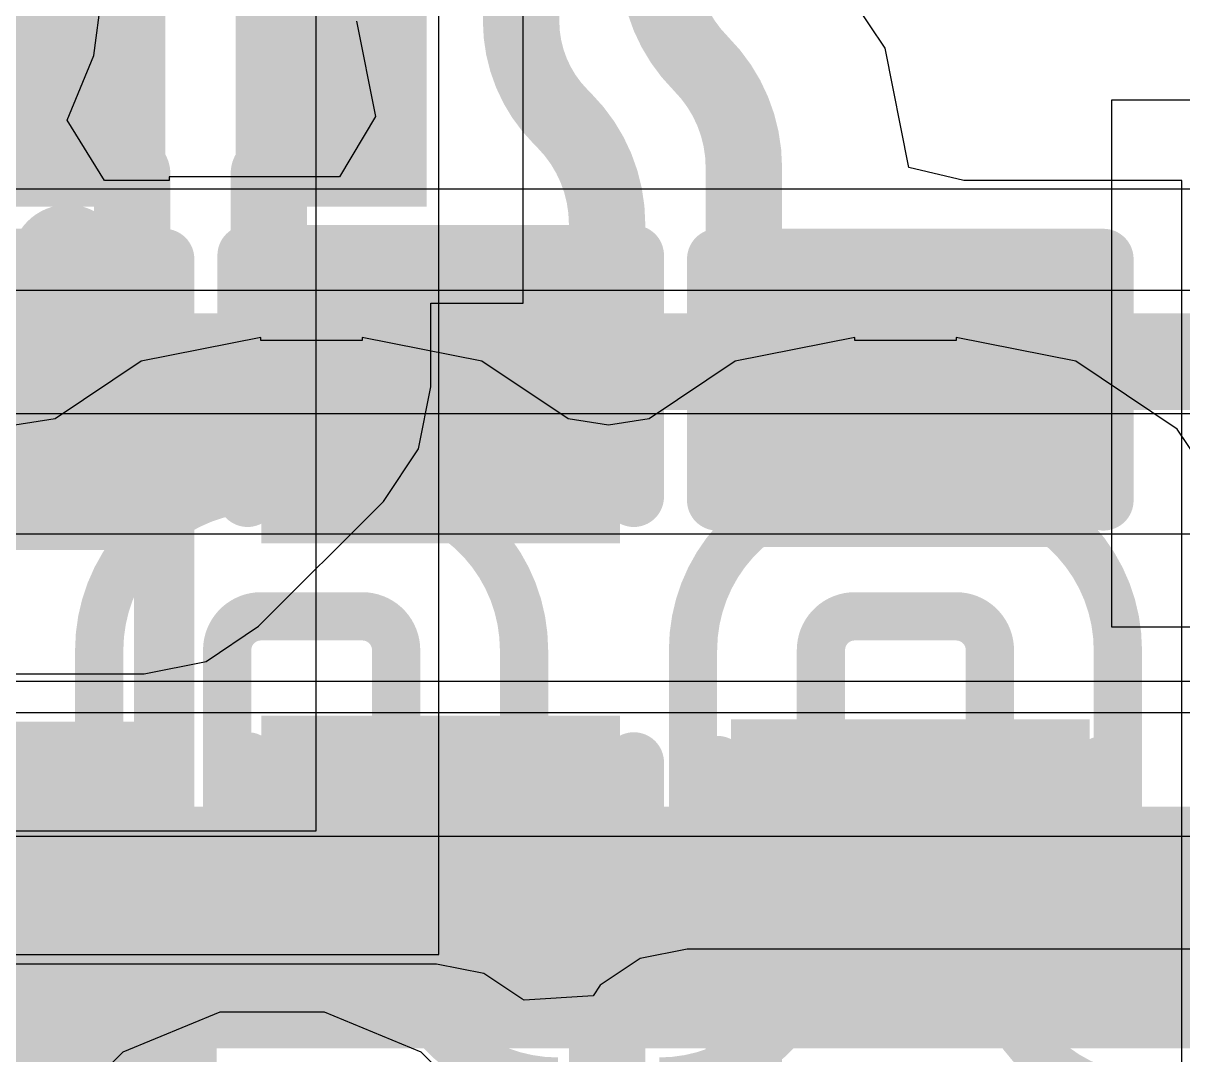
# Model space of a CAD drawing. Header units: inches. Extents: x 0 to 5271, y 0 to 5417.
# Drawn here: x 75.501 to 77.941, y 87.952 to 90.122 of the extents above; entities that cross this region are included whole.
import ezdxf

# ---------------------------------------------------------------- set-up
doc = ezdxf.new("R2010")
doc.units = ezdxf.units.IN
for name, color, linetype in [('Bottom Layer', 5, 'Continuous'), ('Bottom Overlay', 54, 'Continuous'), ('Bottom Paste', 16, 'Continuous'), ('Bottom Solder', 6, 'Continuous'), ('L2_GND1', 16, 'Continuous'), ('L3_SIG1', 76, 'Continuous'), ('L4_PWR', 90, 'Continuous'), ('L5_GND2', 156, 'Continuous'), ('L6_SIG2', 130, 'Continuous'), ('L7_GND3', 216, 'Continuous'), ('Top Layer', 1, 'Continuous'), ('Top Overlay', 2, 'Continuous'), ('Top Paste', 8, 'Continuous'), ('Top Solder', 216, 'Continuous')]:
    doc.layers.add(name, color=color, linetype=linetype)

# ---------------------------------------------------------------- blocks, each defined once
blk = doc.blocks.new('C___0603_331')
at = {"layer": 'Top Overlay'}
for points in [[(1.2446, 0.5334, 0.127, 0.127, 0), (1.2446, -0.5334, 0.127, 0.127, 0)], [(0.4572, -0.5334, 0.127, 0.127, 0), (1.2446, -0.5334, 0.127, 0.127, 0)]]:
    blk.add_lwpolyline(points, format="xyseb", dxfattribs=at)
blk.add_lwpolyline([(1.2129, -0.5334, 0.0635, 0.0635, 1), (1.2764, -0.5334, 0.0635, 0.0635, 1)], format="xyseb", close=True, dxfattribs=at)
blk.add_lwpolyline([(1.2129, -0.5334, 0.0635, 0.0635, 1), (1.2764, -0.5334, 0.0635, 0.0635, 1)], format="xyseb", close=True, dxfattribs=at)
blk = doc.blocks.new('MCZ1210CH900L2_410')
at = {"layer": 'Top Layer'}
for points in [[(-0.875, 0.425), (-0.375, 0.425), (-0.375, 0.125), (-0.875, 0.125)], [(0.375, 0.425), (0.875, 0.425), (0.875, 0.125), (0.375, 0.125)], [(-0.875, -0.125), (-0.375, -0.125), (-0.375, -0.425), (-0.875, -0.425)], [(0.375, -0.125), (0.875, -0.125), (0.875, -0.425), (0.375, -0.425)]]:
    blk.add_hatch(color=1, dxfattribs=at).paths.add_polyline_path(points)
at = {"layer": 'Top Paste'}
for points in [[(-0.875, 0.425), (-0.375, 0.425), (-0.375, 0.125), (-0.875, 0.125)], [(0.375, 0.425), (0.875, 0.425), (0.875, 0.125), (0.375, 0.125)], [(-0.875, -0.125), (-0.375, -0.125), (-0.375, -0.425), (-0.875, -0.425)], [(0.375, -0.125), (0.875, -0.125), (0.875, -0.425), (0.375, -0.425)]]:
    blk.add_hatch(color=8, dxfattribs=at).paths.add_polyline_path(points)
at = {"layer": 'Top Solder'}
for points in [[(-0.9258, 0.4758), (-0.3242, 0.4758), (-0.3242, 0.0742), (-0.9258, 0.0742)], [(0.3242, 0.4758), (0.9258, 0.4758), (0.9258, 0.0742), (0.3242, 0.0742)], [(-0.9258, -0.0742), (-0.3242, -0.0742), (-0.3242, -0.4758), (-0.9258, -0.4758)], [(0.3242, -0.0742), (0.9258, -0.0742), (0.9258, -0.4758), (0.3242, -0.4758)]]:
    blk.add_hatch(color=216, dxfattribs=at).paths.add_polyline_path(points)
at = {"layer": 'Top Overlay'}
for points in [[(-0.3302, 0.5588, 0.127, 0.127, 0), (0.3048, 0.5588, 0.127, 0.127, 0)], [(-0.3302, -0.5588, 0.127, 0.127, 0), (0.3048, -0.5588, 0.127, 0.127, 0)]]:
    blk.add_lwpolyline(points, format="xyseb", dxfattribs=at)
for points in [[(-0.362, 0.5588, 0.0635, 0.0635, 1), (-0.2985, 0.5588, 0.0635, 0.0635, 1)], [(0.273, 0.5588, 0.0635, 0.0635, 1), (0.3365, 0.5588, 0.0635, 0.0635, 1)], [(-1.0019, 0.2794, 0.16, 0.16, 1), (-1.0809, 0.2794, 0.16, 0.16, 1)], [(-1.1209, 0.2794, 0.08, 0.08, 1), (-1.0409, 0.2794, 0.08, 0.08, 1)], [(-1.0419, 0.2794, 0.08, 0.08, 1), (-0.9619, 0.2794, 0.08, 0.08, 1)], [(-0.362, -0.5588, 0.0635, 0.0635, 1), (-0.2985, -0.5588, 0.0635, 0.0635, 1)], [(0.273, -0.5588, 0.0635, 0.0635, 1), (0.3365, -0.5588, 0.0635, 0.0635, 1)]]:
    blk.add_lwpolyline(points, format="xyseb", close=True, dxfattribs=at)
blk = doc.blocks.new('RES_0402_B_489')
at = {"layer": 'Bottom Layer'}
for points in [[(-0.2413, 0.3175), (-0.2413, -0.3175), (-0.6985, -0.3175), (-0.6985, 0.3175)], [(0.6985, 0.3175), (0.6985, -0.3175), (0.2413, -0.3175), (0.2413, 0.3175)]]:
    blk.add_hatch(color=5, dxfattribs=at).paths.add_polyline_path(points)
at = {"layer": 'Bottom Paste'}
for points in [[(-0.2413, 0.3175), (-0.2413, -0.3175), (-0.6985, -0.3175), (-0.6985, 0.3175)], [(0.6985, 0.3175), (0.6985, -0.3175), (0.2413, -0.3175), (0.2413, 0.3175)]]:
    blk.add_hatch(color=16, dxfattribs=at).paths.add_polyline_path(points)
at = {"layer": 'Bottom Solder'}
for points in [[(-0.1863, 0.3725), (-0.1863, -0.3725), (-0.7535, -0.3725), (-0.7535, 0.3725)], [(0.7535, 0.3725), (0.7535, -0.3725), (0.1863, -0.3725), (0.1863, 0.3725)]]:
    blk.add_hatch(color=6, dxfattribs=at).paths.add_polyline_path(points)
at = {"layer": 'Bottom Overlay'}
for points in [[(-0.7874, 0.4064, 0.127, 0.127, 0), (-0.7874, -0.4064, 0.127, 0.127, 0)], [(-0.7874, 0.4064, 0.127, 0.127, 0), (0.7874, 0.4064, 0.127, 0.127, 0)], [(0.7874, 0.4064, 0.127, 0.127, 0), (0.7874, -0.4064, 0.127, 0.127, 0)], [(-0.8128, 0.4318, 0.00323, 0.00323, 0), (0.8128, 0.4318, 0.00323, 0.00323, 0)], [(-0.7874, -0.4064, 0.127, 0.127, 0), (0.7874, -0.4064, 0.127, 0.127, 0)]]:
    blk.add_lwpolyline(points, format="xyseb", dxfattribs=at)
for points in [[(-0.8192, 0.4064, 0.0635, 0.0635, 1), (-0.7557, 0.4064, 0.0635, 0.0635, 1)], [(-0.8192, 0.4064, 0.0635, 0.0635, 1), (-0.7557, 0.4064, 0.0635, 0.0635, 1)], [(0.7556, 0.4064, 0.0635, 0.0635, 1), (0.8191, 0.4064, 0.0635, 0.0635, 1)], [(0.7556, 0.4064, 0.0635, 0.0635, 1), (0.8191, 0.4064, 0.0635, 0.0635, 1)], [(-0.8136, 0.4318, 0.00161, 0.00161, 1), (-0.812, 0.4318, 0.00161, 0.00161, 1)], [(0.812, 0.4318, 0.00161, 0.00161, 1), (0.8136, 0.4318, 0.00161, 0.00161, 1)], [(-0.8192, -0.4064, 0.0635, 0.0635, 1), (-0.7557, -0.4064, 0.0635, 0.0635, 1)], [(-0.8192, -0.4064, 0.0635, 0.0635, 1), (-0.7557, -0.4064, 0.0635, 0.0635, 1)], [(0.7556, -0.4064, 0.0635, 0.0635, 1), (0.8191, -0.4064, 0.0635, 0.0635, 1)], [(0.7556, -0.4064, 0.0635, 0.0635, 1), (0.8191, -0.4064, 0.0635, 0.0635, 1)]]:
    blk.add_lwpolyline(points, format="xyseb", close=True, dxfattribs=at)
blk = doc.blocks.new('CAP_0402_B_635')
at = {"layer": 'Bottom Layer'}
for points in [[(-0.2413, 0.3175), (-0.2413, -0.3175), (-0.6985, -0.3175), (-0.6985, 0.3175)], [(0.6985, 0.3175), (0.6985, -0.3175), (0.2413, -0.3175), (0.2413, 0.3175)]]:
    blk.add_hatch(color=5, dxfattribs=at).paths.add_polyline_path(points)
at = {"layer": 'Bottom Paste'}
for points in [[(-0.2413, 0.3175), (-0.2413, -0.3175), (-0.6985, -0.3175), (-0.6985, 0.3175)], [(0.6985, 0.3175), (0.6985, -0.3175), (0.2413, -0.3175), (0.2413, 0.3175)]]:
    blk.add_hatch(color=16, dxfattribs=at).paths.add_polyline_path(points)
at = {"layer": 'Bottom Solder'}
for points in [[(-0.1813, 0.3775), (-0.1813, -0.3775), (-0.7585, -0.3775), (-0.7585, 0.3775)], [(0.7585, 0.3775), (0.7585, -0.3775), (0.1813, -0.3775), (0.1813, 0.3775)]]:
    blk.add_hatch(color=6, dxfattribs=at).paths.add_polyline_path(points)
at = {"layer": 'Bottom Overlay'}
for points in [[(-0.7874, -0.4064, 0.127, 0.127, 0), (-0.7874, 0.4064, 0.127, 0.127, 0)], [(-0.2794, 0.4064, 0.127, 0.127, 0), (-0.7874, 0.4064, 0.127, 0.127, 0)], [(0.7874, 0.4064, 0.127, 0.127, 0), (0.2794, 0.4064, 0.127, 0.127, 0)], [(0.7874, -0.4064, 0.127, 0.127, 0), (0.7874, 0.4064, 0.127, 0.127, 0)], [(-0.2794, -0.4064, 0.127, 0.127, 0), (-0.7874, -0.4064, 0.127, 0.127, 0)], [(0.7874, -0.4064, 0.127, 0.127, 0), (0.2794, -0.4064, 0.127, 0.127, 0)]]:
    blk.add_lwpolyline(points, format="xyseb", dxfattribs=at)
for points in [[(-0.8191, 0.4064, 0.0635, 0.0635, 1), (-0.7556, 0.4064, 0.0635, 0.0635, 1)], [(-0.8191, 0.4064, 0.0635, 0.0635, 1), (-0.7556, 0.4064, 0.0635, 0.0635, 1)], [(-0.3111, 0.4064, 0.0635, 0.0635, 1), (-0.2476, 0.4064, 0.0635, 0.0635, 1)], [(0.2477, 0.4064, 0.0635, 0.0635, 1), (0.3112, 0.4064, 0.0635, 0.0635, 1)], [(0.7557, 0.4064, 0.0635, 0.0635, 1), (0.8192, 0.4064, 0.0635, 0.0635, 1)], [(0.7557, 0.4064, 0.0635, 0.0635, 1), (0.8192, 0.4064, 0.0635, 0.0635, 1)], [(-0.8191, -0.4064, 0.0635, 0.0635, 1), (-0.7556, -0.4064, 0.0635, 0.0635, 1)], [(-0.8191, -0.4064, 0.0635, 0.0635, 1), (-0.7556, -0.4064, 0.0635, 0.0635, 1)], [(-0.3111, -0.4064, 0.0635, 0.0635, 1), (-0.2476, -0.4064, 0.0635, 0.0635, 1)], [(0.2477, -0.4064, 0.0635, 0.0635, 1), (0.3112, -0.4064, 0.0635, 0.0635, 1)], [(0.7557, -0.4064, 0.0635, 0.0635, 1), (0.8192, -0.4064, 0.0635, 0.0635, 1)], [(0.7557, -0.4064, 0.0635, 0.0635, 1), (0.8192, -0.4064, 0.0635, 0.0635, 1)]]:
    blk.add_lwpolyline(points, format="xyseb", close=True, dxfattribs=at)
blk = doc.blocks.new('CAP_0402_B_636')
at = {"layer": 'Bottom Layer'}
for points in [[(-0.2414, 0.3175), (-0.2414, -0.3175), (-0.6986, -0.3175), (-0.6986, 0.3175)], [(0.6984, 0.3175), (0.6984, -0.3175), (0.2412, -0.3175), (0.2412, 0.3175)]]:
    blk.add_hatch(color=5, dxfattribs=at).paths.add_polyline_path(points)
at = {"layer": 'Bottom Paste'}
for points in [[(-0.2414, 0.3175), (-0.2414, -0.3175), (-0.6986, -0.3175), (-0.6986, 0.3175)], [(0.6984, 0.3175), (0.6984, -0.3175), (0.2412, -0.3175), (0.2412, 0.3175)]]:
    blk.add_hatch(color=16, dxfattribs=at).paths.add_polyline_path(points)
at = {"layer": 'Bottom Solder'}
for points in [[(-0.1814, 0.3775), (-0.1814, -0.3775), (-0.7586, -0.3775), (-0.7586, 0.3775)], [(0.7584, 0.3775), (0.7584, -0.3775), (0.1812, -0.3775), (0.1812, 0.3775)]]:
    blk.add_hatch(color=6, dxfattribs=at).paths.add_polyline_path(points)
at = {"layer": 'Bottom Overlay'}
for points in [[(-0.7875, -0.4064, 0.127, 0.127, 0), (-0.7875, 0.4064, 0.127, 0.127, 0)], [(-0.2795, 0.4064, 0.127, 0.127, 0), (-0.7875, 0.4064, 0.127, 0.127, 0)], [(0.7873, 0.4064, 0.127, 0.127, 0), (0.2793, 0.4064, 0.127, 0.127, 0)], [(0.7873, -0.4064, 0.127, 0.127, 0), (0.7873, 0.4064, 0.127, 0.127, 0)], [(-0.2795, -0.4064, 0.127, 0.127, 0), (-0.7875, -0.4064, 0.127, 0.127, 0)], [(0.7873, -0.4064, 0.127, 0.127, 0), (0.2793, -0.4064, 0.127, 0.127, 0)]]:
    blk.add_lwpolyline(points, format="xyseb", dxfattribs=at)
for points in [[(-0.8192, 0.4064, 0.0635, 0.0635, 1), (-0.7557, 0.4064, 0.0635, 0.0635, 1)], [(-0.8192, 0.4064, 0.0635, 0.0635, 1), (-0.7557, 0.4064, 0.0635, 0.0635, 1)], [(-0.3112, 0.4064, 0.0635, 0.0635, 1), (-0.2477, 0.4064, 0.0635, 0.0635, 1)], [(0.2476, 0.4064, 0.0635, 0.0635, 1), (0.3111, 0.4064, 0.0635, 0.0635, 1)], [(0.7556, 0.4064, 0.0635, 0.0635, 1), (0.8191, 0.4064, 0.0635, 0.0635, 1)], [(0.7556, 0.4064, 0.0635, 0.0635, 1), (0.8191, 0.4064, 0.0635, 0.0635, 1)], [(-0.8192, -0.4064, 0.0635, 0.0635, 1), (-0.7557, -0.4064, 0.0635, 0.0635, 1)], [(-0.8192, -0.4064, 0.0635, 0.0635, 1), (-0.7557, -0.4064, 0.0635, 0.0635, 1)], [(-0.3112, -0.4064, 0.0635, 0.0635, 1), (-0.2477, -0.4064, 0.0635, 0.0635, 1)], [(0.2476, -0.4064, 0.0635, 0.0635, 1), (0.3111, -0.4064, 0.0635, 0.0635, 1)], [(0.7556, -0.4064, 0.0635, 0.0635, 1), (0.8191, -0.4064, 0.0635, 0.0635, 1)], [(0.7556, -0.4064, 0.0635, 0.0635, 1), (0.8191, -0.4064, 0.0635, 0.0635, 1)]]:
    blk.add_lwpolyline(points, format="xyseb", close=True, dxfattribs=at)

msp = doc.modelspace()

# ---------------------------------------------------------------- linework, layer by layer
at = {"layer": 'Bottom Layer'}
for p, q in [((75.6495, 90.0542), (75.6762, 90.2574)), ((77.3148, 90.0699), (77.2491, 90.1682)), ((76.2024, 90.1269), (76.2423, 89.9261)), ((75.5933, 89.9186), (75.6495, 90.0542)), ((77.3647, 89.8189), (77.3148, 90.0699)), ((75.6724, 89.7916), (75.5933, 89.9186)), ((76.2423, 89.9261), (76.1668, 89.7991)), ((77.4804, 89.7916), (77.3647, 89.8189)), ((75.8082, 89.7916), (75.6724, 89.7916)), ((76.1668, 89.7991), (75.8082, 89.7991)), ((75.8082, 89.7991), (75.8082, 89.7916)), ((77.9395, 89.7916), (77.4804, 89.7916)), ((77.9395, 88.8264), (77.9395, 89.7916)), ((77.9395, 87.8866), (77.9395, 88.8264))]:
    msp.add_line(p, q, dxfattribs=at)
for points in [[(76.5489, 90.1269, 0.1608, 0.1608, 0), (76.5489, 90.4303, 0.1608, 0.1608, 0)], [(76.9272, 90.0374, 0.1608, 0.1608, -0.198912), (76.8367, 90.2559, 0.1608, 0.1608, 0)], [(76.6325, 89.9251, 0.1608, 0.1608, -0.198912), (76.5489, 90.1269, 0.1608, 0.1608, 0)], [(76.9272, 90.0374, 0.1608, 0.1608, -0.198912), (77.0177, 89.8189, 0.1608, 0.1608, 0)], [(76.6325, 89.9251, 0.1608, 0.1608, 0), (76.6394, 89.9182, 0.1608, 0.1608, 0)], [(76.6394, 89.9182, 0.1608, 0.1608, -0.198893), (76.7299, 89.6997, 0.1608, 0.1608, 0)], [(77.0177, 89.6307, 0.1608, 0.1608, 0), (77.0177, 89.8189, 0.1608, 0.1608, 0)], [(76.7299, 89.6381, 0.1608, 0.1608, 0), (76.7299, 89.6997, 0.1608, 0.1608, 0)], [(76.7299, 89.6381, 0.1608, 0.1608, -0.198898), (76.6739, 89.5028, 0.1608, 0.1608, 0)], [(77.0738, 89.4953, 0.1608, 0.1608, -0.198912), (77.0177, 89.6306, 0.1608, 0.1608, 0)], [(76.6739, 89.5028, 0.1608, 0.1608, -0.198912), (76.5818, 89.4647, 0.1608, 0.1608, 0)], [(77.1659, 89.4572, 0.1608, 0.1608, -0.198912), (77.0738, 89.4953, 0.1608, 0.1608, 0)], [(76.4897, 89.4266, 0.1608, 0.1608, -0.198912), (76.5818, 89.4647, 0.1608, 0.1608, 0)], [(77.1659, 89.4572, 0.1608, 0.1608, -0.198898), (77.2579, 89.4191, 0.1608, 0.1608, 0)], [(76.3797, 89.3165, 0.1608, 0.1608, 0), (76.4897, 89.4265, 0.1608, 0.1608, 0)], [(77.258, 89.4191, 0.1608, 0.1608, 0), (77.368, 89.309, 0.1608, 0.1608, 0)], [(76.3797, 88.3767, 0.1608, 0.1608, 0), (76.5279, 88.2285, 0.1608, 0.1608, 0)], [(77.2198, 88.221, 0.1608, 0.1608, 0), (77.368, 88.3692, 0.1608, 0.1608, 0)], [(76.5279, 88.2285, 0.1608, 0.1608, 0), (76.6358, 88.2285, 0.1608, 0.1608, 0)], [(76.6358, 88.2285, 0.1608, 0.1608, 0), (76.7299, 88.1343, 0.1608, 0.1608, 0)], [(77.0177, 88.1268, 0.1608, 0.1608, 0), (77.1119, 88.221, 0.1608, 0.1608, 0)], [(77.1119, 88.221, 0.1608, 0.1608, 0), (77.2198, 88.221, 0.1608, 0.1608, 0)], [(76.7299, 80.1595, 0.1608, 0.1608, 0), (76.7299, 88.1343, 0.1608, 0.1608, 0)], [(77.0177, 80.0403, 0.1608, 0.1608, 0), (77.0177, 88.1268, 0.1608, 0.1608, 0)]]:
    msp.add_lwpolyline(points, format="xyseb", dxfattribs=at)
for points in [[(76.5087, 90.1269, 0.0804, 0.0804, 1), (76.5891, 90.1269, 0.0804, 0.0804, 1)], [(76.5087, 90.1269, 0.0804, 0.0804, 1), (76.5891, 90.1269, 0.0804, 0.0804, 1)], [(76.887, 90.0374, 0.0804, 0.0804, 1), (76.9674, 90.0374, 0.0804, 0.0804, 1)], [(76.887, 90.0374, 0.0804, 0.0804, 1), (76.9674, 90.0374, 0.0804, 0.0804, 1)], [(76.5923, 89.9251, 0.0804, 0.0804, 1), (76.6727, 89.9251, 0.0804, 0.0804, 1)], [(76.5923, 89.9251, 0.0804, 0.0804, 1), (76.6727, 89.9251, 0.0804, 0.0804, 1)], [(76.5992, 89.9182, 0.0804, 0.0804, 1), (76.6796, 89.9182, 0.0804, 0.0804, 1)], [(76.5992, 89.9182, 0.0804, 0.0804, 1), (76.6796, 89.9182, 0.0804, 0.0804, 1)], [(76.9775, 89.8189, 0.0804, 0.0804, 1), (77.0579, 89.8189, 0.0804, 0.0804, 1)], [(76.9775, 89.8189, 0.0804, 0.0804, 1), (77.0579, 89.8189, 0.0804, 0.0804, 1)], [(76.6897, 89.6997, 0.0804, 0.0804, 1), (76.7701, 89.6997, 0.0804, 0.0804, 1)], [(76.6897, 89.6997, 0.0804, 0.0804, 1), (76.7701, 89.6997, 0.0804, 0.0804, 1)], [(76.6897, 89.6381, 0.0804, 0.0804, 1), (76.7701, 89.6381, 0.0804, 0.0804, 1)], [(76.6897, 89.6381, 0.0804, 0.0804, 1), (76.7701, 89.6381, 0.0804, 0.0804, 1)], [(76.9775, 89.6307, 0.0804, 0.0804, 1), (77.0579, 89.6307, 0.0804, 0.0804, 1)], [(76.9775, 89.6306, 0.0804, 0.0804, 1), (77.0579, 89.6306, 0.0804, 0.0804, 1)], [(76.6337, 89.5028, 0.0804, 0.0804, 1), (76.7141, 89.5028, 0.0804, 0.0804, 1)], [(76.6337, 89.5028, 0.0804, 0.0804, 1), (76.7141, 89.5028, 0.0804, 0.0804, 1)], [(77.0336, 89.4953, 0.0804, 0.0804, 1), (77.114, 89.4953, 0.0804, 0.0804, 1)], [(77.0336, 89.4953, 0.0804, 0.0804, 1), (77.114, 89.4953, 0.0804, 0.0804, 1)], [(76.5416, 89.4647, 0.0804, 0.0804, 1), (76.622, 89.4647, 0.0804, 0.0804, 1)], [(76.5416, 89.4647, 0.0804, 0.0804, 1), (76.622, 89.4647, 0.0804, 0.0804, 1)], [(77.1257, 89.4572, 0.0804, 0.0804, 1), (77.206, 89.4572, 0.0804, 0.0804, 1)], [(77.1257, 89.4572, 0.0804, 0.0804, 1), (77.206, 89.4572, 0.0804, 0.0804, 1)], [(76.4495, 89.4265, 0.0804, 0.0804, 1), (76.5299, 89.4265, 0.0804, 0.0804, 1)], [(76.4495, 89.4266, 0.0804, 0.0804, 1), (76.5299, 89.4266, 0.0804, 0.0804, 1)], [(77.2177, 89.4191, 0.0804, 0.0804, 1), (77.2981, 89.4191, 0.0804, 0.0804, 1)], [(77.2178, 89.4191, 0.0804, 0.0804, 1), (77.2982, 89.4191, 0.0804, 0.0804, 1)], [(76.3395, 89.3165, 0.0804, 0.0804, 1), (76.4199, 89.3165, 0.0804, 0.0804, 1)], [(77.3278, 89.309, 0.0804, 0.0804, 1), (77.4082, 89.309, 0.0804, 0.0804, 1)], [(76.3395, 88.3767, 0.0804, 0.0804, 1), (76.4199, 88.3767, 0.0804, 0.0804, 1)], [(77.3278, 88.3692, 0.0804, 0.0804, 1), (77.4082, 88.3692, 0.0804, 0.0804, 1)], [(76.4877, 88.2285, 0.0804, 0.0804, 1), (76.5681, 88.2285, 0.0804, 0.0804, 1)], [(76.4877, 88.2285, 0.0804, 0.0804, 1), (76.5681, 88.2285, 0.0804, 0.0804, 1)], [(76.5956, 88.2285, 0.0804, 0.0804, 1), (76.676, 88.2285, 0.0804, 0.0804, 1)], [(76.5956, 88.2285, 0.0804, 0.0804, 1), (76.676, 88.2285, 0.0804, 0.0804, 1)], [(77.0717, 88.221, 0.0804, 0.0804, 1), (77.1521, 88.221, 0.0804, 0.0804, 1)], [(77.0717, 88.221, 0.0804, 0.0804, 1), (77.1521, 88.221, 0.0804, 0.0804, 1)], [(77.1796, 88.221, 0.0804, 0.0804, 1), (77.26, 88.221, 0.0804, 0.0804, 1)], [(77.1796, 88.221, 0.0804, 0.0804, 1), (77.26, 88.221, 0.0804, 0.0804, 1)], [(76.6897, 88.1343, 0.0804, 0.0804, 1), (76.7701, 88.1343, 0.0804, 0.0804, 1)], [(76.6897, 88.1343, 0.0804, 0.0804, 1), (76.7701, 88.1343, 0.0804, 0.0804, 1)], [(76.9775, 88.1268, 0.0804, 0.0804, 1), (77.0579, 88.1268, 0.0804, 0.0804, 1)], [(76.9775, 88.1268, 0.0804, 0.0804, 1), (77.0579, 88.1268, 0.0804, 0.0804, 1)]]:
    msp.add_lwpolyline(points, format="xyseb", close=True, dxfattribs=at)
at = {"layer": 'L2_GND1'}
for p, q in [((79.1008, 89.5604), (72.0687, 89.5604)), ((72.0967, 89.3014), (79.1008, 89.3014)), ((75.9146, 88.0421), (75.711, 87.9577)), ((76.135, 88.0421), (75.9146, 88.0421)), ((76.3386, 87.9577), (76.135, 88.0421)), ((75.711, 87.9577), (75.5551, 87.8019)), ((76.4944, 87.8019), (76.3386, 87.9577))]:
    msp.add_line(p, q, dxfattribs=at)
at = {"layer": 'L3_SIG1'}
for p, q in [((79.2011, 89.7732), (71.9356, 89.7732)), ((72.5559, 89.048), (79.2571, 89.048)), ((80.796, 88.6714), (72.7666, 88.6714)), ((73.0217, 88.4124), (80.537, 88.4124)), ((75.9146, 88.0421), (75.711, 87.9577)), ((76.135, 88.0421), (75.9146, 88.0421)), ((76.3386, 87.9577), (76.135, 88.0421)), ((75.711, 87.9577), (75.5551, 87.8019)), ((76.4944, 87.8019), (76.3386, 87.9577))]:
    msp.add_line(p, q, dxfattribs=at)
msp.add_lwpolyline([(71.5706, 89.4106, 0.2032, 0.2032, 0), (79.622, 89.4106, 0.2032, 0.2032, 0)], format="xyseb", dxfattribs=at)
at = {"layer": 'L4_PWR'}
for p, q in [((76.376, 88.1634), (76.376, 93.6366)), ((76.1171, 93.3071), (76.1171, 88.4224)), ((76.1171, 88.4224), (74.8792, 88.4224)), ((74.8792, 88.1634), (76.376, 88.1634))]:
    msp.add_line(p, q, dxfattribs=at)
at = {"layer": 'L5_GND2'}
for p, q in [((76.0014, 89.4613), (75.7496, 89.4112)), ((76.0014, 89.4546), (76.0014, 89.4613)), ((76.2147, 89.4546), (76.0014, 89.4546)), ((76.4665, 89.4112), (76.2147, 89.4613)), ((76.2147, 89.4613), (76.2147, 89.4546)), ((77.2511, 89.4613), (76.9993, 89.4112)), ((77.2511, 89.4546), (77.2511, 89.4613)), ((77.4644, 89.4546), (77.2511, 89.4546)), ((77.7161, 89.4112), (77.4644, 89.4613)), ((77.4644, 89.4613), (77.4644, 89.4546)), ((75.7496, 89.4112), (75.5685, 89.2902)), ((76.6476, 89.2902), (76.4665, 89.4112)), ((76.9993, 89.4112), (76.8182, 89.2902)), ((77.9296, 89.2686), (77.7161, 89.4112)), ((75.5685, 89.2902), (75.4832, 89.2769)), ((76.7329, 89.2769), (76.6476, 89.2902)), ((76.8182, 89.2902), (76.7329, 89.2769)), ((78.0721, 89.0552), (77.9296, 89.2686))]:
    msp.add_line(p, q, dxfattribs=at)
for points in [[(75.661, 88.8035, 0.1016, 0.1016, -0.414214), (76.0014, 89.1438, 0.1016, 0.1016, 0)], [(76.0014, 89.1438, 0.1016, 0.1016, 0), (76.2147, 89.1438, 0.1016, 0.1016, 0)], [(76.2147, 89.1438, 0.1016, 0.1016, -0.414214), (76.5551, 88.8035, 0.1016, 0.1016, 0)], [(76.9107, 88.8035, 0.1016, 0.1016, -0.414214), (77.2511, 89.1438, 0.1016, 0.1016, 0)], [(77.2511, 89.1438, 0.1016, 0.1016, 0), (77.4644, 89.1438, 0.1016, 0.1016, 0)], [(77.4644, 89.1438, 0.1016, 0.1016, -0.414214), (77.8048, 88.8035, 0.1016, 0.1016, 0)], [(75.9303, 88.8035, 0.1016, 0.1016, -0.414214), (76.0014, 88.8746, 0.1016, 0.1016, 0)], [(76.0014, 88.8746, 0.1016, 0.1016, 0), (76.2147, 88.8746, 0.1016, 0.1016, 0)], [(76.2147, 88.8746, 0.1016, 0.1016, -0.414214), (76.2859, 88.8035, 0.1016, 0.1016, 0)], [(77.1799, 88.8035, 0.1016, 0.1016, -0.414214), (77.2511, 88.8746, 0.1016, 0.1016, 0)], [(77.2511, 88.8746, 0.1016, 0.1016, 0), (77.4644, 88.8746, 0.1016, 0.1016, 0)], [(77.4644, 88.8746, 0.1016, 0.1016, -0.414214), (77.5355, 88.8035, 0.1016, 0.1016, 0)], [(75.661, 88.357, 0.1016, 0.1016, 0), (75.661, 88.8035, 0.1016, 0.1016, 0)], [(75.9303, 88.357, 0.1016, 0.1016, 0), (75.9303, 88.8035, 0.1016, 0.1016, 0)], [(76.2859, 88.236, 0.1016, 0.1016, 0), (76.2859, 88.8035, 0.1016, 0.1016, 0)], [(76.5551, 88.236, 0.1016, 0.1016, 0), (76.5551, 88.8035, 0.1016, 0.1016, 0)], [(76.9107, 88.236, 0.1016, 0.1016, 0), (76.9107, 88.8035, 0.1016, 0.1016, 0)], [(77.1799, 88.236, 0.1016, 0.1016, 0), (77.1799, 88.8035, 0.1016, 0.1016, 0)], [(77.5355, 88.199, 0.1016, 0.1016, 0), (77.5355, 88.8035, 0.1016, 0.1016, 0)], [(77.8048, 88.199, 0.1016, 0.1016, 0), (77.8048, 88.8035, 0.1016, 0.1016, 0)], [(75.661, 88.357, 0.1016, 0.1016, -0.414214), (75.5899, 88.2859, 0.1016, 0.1016, 0)], [(75.9303, 88.357, 0.1016, 0.1016, -0.414214), (75.5899, 88.0167, 0.1016, 0.1016, 0)], [(75.3765, 88.2859, 0.1016, 0.1016, 0), (75.5899, 88.2859, 0.1016, 0.1016, 0)], [(76.6262, 87.8957, 0.1016, 0.1016, -0.414214), (76.2859, 88.236, 0.1016, 0.1016, 0)], [(76.6262, 88.1649, 0.1016, 0.1016, -0.414214), (76.5551, 88.236, 0.1016, 0.1016, 0)], [(76.9107, 88.236, 0.1016, 0.1016, -0.414214), (76.8396, 88.1649, 0.1016, 0.1016, 0)], [(77.1799, 88.236, 0.1016, 0.1016, -0.414214), (76.8396, 87.8957, 0.1016, 0.1016, 0)], [(77.8759, 87.8586, 0.1016, 0.1016, -0.414214), (77.5355, 88.199, 0.1016, 0.1016, 0)], [(77.8759, 88.1278, 0.1016, 0.1016, -0.414214), (77.8048, 88.199, 0.1016, 0.1016, 0)], [(76.6262, 88.1649, 0.1016, 0.1016, 0), (76.8396, 88.1649, 0.1016, 0.1016, 0)], [(77.8759, 88.1278, 0.1016, 0.1016, 0), (78.0893, 88.1278, 0.1016, 0.1016, 0)], [(75.3765, 88.0167, 0.1016, 0.1016, 0), (75.5899, 88.0167, 0.1016, 0.1016, 0)]]:
    msp.add_lwpolyline(points, format="xyseb", dxfattribs=at)
for points in [[(75.976, 89.1438, 0.0508, 0.0508, 1), (76.0268, 89.1438, 0.0508, 0.0508, 1)], [(75.976, 89.1438, 0.0508, 0.0508, 1), (76.0268, 89.1438, 0.0508, 0.0508, 1)], [(76.1893, 89.1438, 0.0508, 0.0508, 1), (76.2401, 89.1438, 0.0508, 0.0508, 1)], [(76.1893, 89.1438, 0.0508, 0.0508, 1), (76.2401, 89.1438, 0.0508, 0.0508, 1)], [(77.2257, 89.1438, 0.0508, 0.0508, 1), (77.2765, 89.1438, 0.0508, 0.0508, 1)], [(77.2257, 89.1438, 0.0508, 0.0508, 1), (77.2765, 89.1438, 0.0508, 0.0508, 1)], [(77.439, 89.1438, 0.0508, 0.0508, 1), (77.4898, 89.1438, 0.0508, 0.0508, 1)], [(77.439, 89.1438, 0.0508, 0.0508, 1), (77.4898, 89.1438, 0.0508, 0.0508, 1)], [(75.976, 88.8746, 0.0508, 0.0508, 1), (76.0268, 88.8746, 0.0508, 0.0508, 1)], [(75.976, 88.8746, 0.0508, 0.0508, 1), (76.0268, 88.8746, 0.0508, 0.0508, 1)], [(76.1893, 88.8746, 0.0508, 0.0508, 1), (76.2401, 88.8746, 0.0508, 0.0508, 1)], [(76.1893, 88.8746, 0.0508, 0.0508, 1), (76.2401, 88.8746, 0.0508, 0.0508, 1)], [(77.2257, 88.8746, 0.0508, 0.0508, 1), (77.2765, 88.8746, 0.0508, 0.0508, 1)], [(77.2257, 88.8746, 0.0508, 0.0508, 1), (77.2765, 88.8746, 0.0508, 0.0508, 1)], [(77.439, 88.8746, 0.0508, 0.0508, 1), (77.4898, 88.8746, 0.0508, 0.0508, 1)], [(77.439, 88.8746, 0.0508, 0.0508, 1), (77.4898, 88.8746, 0.0508, 0.0508, 1)], [(75.6356, 88.8035, 0.0508, 0.0508, 1), (75.6864, 88.8035, 0.0508, 0.0508, 1)], [(75.6356, 88.8035, 0.0508, 0.0508, 1), (75.6864, 88.8035, 0.0508, 0.0508, 1)], [(75.9049, 88.8035, 0.0508, 0.0508, 1), (75.9557, 88.8035, 0.0508, 0.0508, 1)], [(75.9049, 88.8035, 0.0508, 0.0508, 1), (75.9557, 88.8035, 0.0508, 0.0508, 1)], [(76.2605, 88.8035, 0.0508, 0.0508, 1), (76.3113, 88.8035, 0.0508, 0.0508, 1)], [(76.2605, 88.8035, 0.0508, 0.0508, 1), (76.3113, 88.8035, 0.0508, 0.0508, 1)], [(76.5297, 88.8035, 0.0508, 0.0508, 1), (76.5805, 88.8035, 0.0508, 0.0508, 1)], [(76.5297, 88.8035, 0.0508, 0.0508, 1), (76.5805, 88.8035, 0.0508, 0.0508, 1)], [(76.8853, 88.8035, 0.0508, 0.0508, 1), (76.9361, 88.8035, 0.0508, 0.0508, 1)], [(76.8853, 88.8035, 0.0508, 0.0508, 1), (76.9361, 88.8035, 0.0508, 0.0508, 1)], [(77.1545, 88.8035, 0.0508, 0.0508, 1), (77.2053, 88.8035, 0.0508, 0.0508, 1)], [(77.1545, 88.8035, 0.0508, 0.0508, 1), (77.2053, 88.8035, 0.0508, 0.0508, 1)], [(77.5101, 88.8035, 0.0508, 0.0508, 1), (77.5609, 88.8035, 0.0508, 0.0508, 1)], [(77.5101, 88.8035, 0.0508, 0.0508, 1), (77.5609, 88.8035, 0.0508, 0.0508, 1)], [(77.7794, 88.8035, 0.0508, 0.0508, 1), (77.8302, 88.8035, 0.0508, 0.0508, 1)], [(77.7794, 88.8035, 0.0508, 0.0508, 1), (77.8302, 88.8035, 0.0508, 0.0508, 1)], [(75.6356, 88.357, 0.0508, 0.0508, 1), (75.6864, 88.357, 0.0508, 0.0508, 1)], [(75.6356, 88.357, 0.0508, 0.0508, 1), (75.6864, 88.357, 0.0508, 0.0508, 1)], [(75.9049, 88.357, 0.0508, 0.0508, 1), (75.9557, 88.357, 0.0508, 0.0508, 1)], [(75.9049, 88.357, 0.0508, 0.0508, 1), (75.9557, 88.357, 0.0508, 0.0508, 1)], [(75.5645, 88.2859, 0.0508, 0.0508, 1), (75.6153, 88.2859, 0.0508, 0.0508, 1)], [(75.5645, 88.2859, 0.0508, 0.0508, 1), (75.6153, 88.2859, 0.0508, 0.0508, 1)], [(76.2605, 88.236, 0.0508, 0.0508, 1), (76.3113, 88.236, 0.0508, 0.0508, 1)], [(76.2605, 88.236, 0.0508, 0.0508, 1), (76.3113, 88.236, 0.0508, 0.0508, 1)], [(76.5297, 88.236, 0.0508, 0.0508, 1), (76.5805, 88.236, 0.0508, 0.0508, 1)], [(76.5297, 88.236, 0.0508, 0.0508, 1), (76.5805, 88.236, 0.0508, 0.0508, 1)], [(76.8853, 88.236, 0.0508, 0.0508, 1), (76.9361, 88.236, 0.0508, 0.0508, 1)], [(76.8853, 88.236, 0.0508, 0.0508, 1), (76.9361, 88.236, 0.0508, 0.0508, 1)], [(77.1545, 88.236, 0.0508, 0.0508, 1), (77.2053, 88.236, 0.0508, 0.0508, 1)], [(77.1545, 88.236, 0.0508, 0.0508, 1), (77.2053, 88.236, 0.0508, 0.0508, 1)], [(77.5101, 88.199, 0.0508, 0.0508, 1), (77.5609, 88.199, 0.0508, 0.0508, 1)], [(77.5101, 88.199, 0.0508, 0.0508, 1), (77.5609, 88.199, 0.0508, 0.0508, 1)], [(77.7794, 88.199, 0.0508, 0.0508, 1), (77.8302, 88.199, 0.0508, 0.0508, 1)], [(77.7794, 88.199, 0.0508, 0.0508, 1), (77.8302, 88.199, 0.0508, 0.0508, 1)], [(76.6008, 88.1649, 0.0508, 0.0508, 1), (76.6516, 88.1649, 0.0508, 0.0508, 1)], [(76.6008, 88.1649, 0.0508, 0.0508, 1), (76.6516, 88.1649, 0.0508, 0.0508, 1)], [(76.8142, 88.1649, 0.0508, 0.0508, 1), (76.865, 88.1649, 0.0508, 0.0508, 1)], [(76.8142, 88.1649, 0.0508, 0.0508, 1), (76.865, 88.1649, 0.0508, 0.0508, 1)], [(77.8505, 88.1278, 0.0508, 0.0508, 1), (77.9013, 88.1278, 0.0508, 0.0508, 1)], [(77.8505, 88.1278, 0.0508, 0.0508, 1), (77.9013, 88.1278, 0.0508, 0.0508, 1)], [(75.5645, 88.0167, 0.0508, 0.0508, 1), (75.6153, 88.0167, 0.0508, 0.0508, 1)], [(75.5645, 88.0167, 0.0508, 0.0508, 1), (75.6153, 88.0167, 0.0508, 0.0508, 1)]]:
    msp.add_lwpolyline(points, format="xyseb", close=True, dxfattribs=at)
at = {"layer": 'L6_SIG2'}
msp.add_line((78.9263, 88.7378), (71.7656, 88.7378), dxfattribs=at)
msp.add_lwpolyline([(68.3825, 88.2199, 0.508, 0.508, 0), (78.9263, 88.2199, 0.508, 0.508, 0)], format="xyseb", dxfattribs=at)
at = {"layer": 'L7_GND3'}
for p, q in [((75.9146, 88.0421), (75.711, 87.9577)), ((76.135, 88.0421), (75.9146, 88.0421)), ((76.3386, 87.9577), (76.135, 88.0421)), ((75.711, 87.9577), (75.5551, 87.8019)), ((76.4944, 87.8019), (76.3386, 87.9577))]:
    msp.add_line(p, q, dxfattribs=at)
at = {"layer": 'Top Layer'}
for p, q in [((76.5532, 89.5336), (76.5532, 90.5416)), ((77.9789, 89.9606), (77.7911, 89.9606)), ((77.7911, 89.9606), (77.7911, 88.8526)), ((76.359, 89.3576), (76.359, 89.5336)), ((76.359, 89.5336), (76.5532, 89.5336)), ((76.3331, 89.2271), (76.359, 89.3576)), ((76.2592, 89.1165), (76.3331, 89.2271)), ((75.9964, 88.8537), (76.2592, 89.1165)), ((76.2592, 89.1165), (76.2592, 89.1165)), ((75.8858, 88.7798), (75.9964, 88.8537)), ((77.7911, 88.8526), (79.3991, 88.8526)), ((75.7553, 88.7539), (75.8858, 88.7798)), ((74.2778, 88.7539), (75.7553, 88.7539)), ((75.7553, 88.7539), (75.7553, 88.7539)), ((76.8985, 88.1743), (76.7994, 88.1546)), ((79.65, 88.1743), (76.8985, 88.1743)), ((76.7994, 88.1546), (76.7154, 88.0984)), ((76.3711, 88.143), (71.8999, 88.143)), ((76.4702, 88.1233), (76.3711, 88.143)), ((76.5461, 88.0726), (76.4702, 88.1233)), ((76.7007, 88.0765), (76.5552, 88.0672)), ((76.7154, 88.0984), (76.7007, 88.0765)), ((76.5506, 88.0696), (76.5461, 88.0726)), ((76.5552, 88.0672), (76.5506, 88.0696))]:
    msp.add_line(p, q, dxfattribs=at)
for points in [[(75.5992, 89.9376, 0.1608, 0.1608, 0), (75.5992, 90.0376, 0.1608, 0.1608, 0)], [(76.1492, 89.9376, 0.1608, 0.1608, 0), (76.1492, 90.0376, 0.1608, 0.1608, 0)], [(75.5992, 89.9376, 0.1608, 0.1608, 0), (75.7303, 89.8065, 0.1608, 0.1608, 0)], [(76.0181, 89.8065, 0.1608, 0.1608, 0), (76.1492, 89.9376, 0.1608, 0.1608, 0)], [(75.7303, 89.4768, 0.1608, 0.1608, 0), (75.7303, 89.8065, 0.1608, 0.1608, 0)], [(76.0181, 89.3576, 0.1608, 0.1608, 0), (76.0181, 89.8065, 0.1608, 0.1608, 0)], [(75.6361, 89.3826, 0.1608, 0.1608, 0), (75.7303, 89.4768, 0.1608, 0.1608, 0)], [(74.397, 89.3826, 0.1608, 0.1608, 0), (75.6361, 89.3826, 0.1608, 0.1608, 0)], [(75.7553, 89.0948, 0.1608, 0.1608, 0), (76.0181, 89.3576, 0.1608, 0.1608, 0)], [(74.2778, 89.0948, 0.1608, 0.1608, 0), (75.7553, 89.0948, 0.1608, 0.1608, 0)]]:
    msp.add_lwpolyline(points, format="xyseb", dxfattribs=at)
for points in [[(75.559, 90.0376, 0.0804, 0.0804, 1), (75.6394, 90.0376, 0.0804, 0.0804, 1)], [(76.109, 90.0376, 0.0804, 0.0804, 1), (76.1894, 90.0376, 0.0804, 0.0804, 1)], [(75.559, 89.9376, 0.0804, 0.0804, 1), (75.6394, 89.9376, 0.0804, 0.0804, 1)], [(75.559, 89.9376, 0.0804, 0.0804, 1), (75.6394, 89.9376, 0.0804, 0.0804, 1)], [(76.109, 89.9376, 0.0804, 0.0804, 1), (76.1894, 89.9376, 0.0804, 0.0804, 1)], [(76.109, 89.9376, 0.0804, 0.0804, 1), (76.1894, 89.9376, 0.0804, 0.0804, 1)], [(75.6901, 89.8065, 0.0804, 0.0804, 1), (75.7705, 89.8065, 0.0804, 0.0804, 1)], [(75.6901, 89.8065, 0.0804, 0.0804, 1), (75.7705, 89.8065, 0.0804, 0.0804, 1)], [(75.9779, 89.8065, 0.0804, 0.0804, 1), (76.0583, 89.8065, 0.0804, 0.0804, 1)], [(75.9779, 89.8065, 0.0804, 0.0804, 1), (76.0583, 89.8065, 0.0804, 0.0804, 1)], [(75.6901, 89.4768, 0.0804, 0.0804, 1), (75.7705, 89.4768, 0.0804, 0.0804, 1)], [(75.6901, 89.4768, 0.0804, 0.0804, 1), (75.7705, 89.4768, 0.0804, 0.0804, 1)], [(75.5959, 89.3826, 0.0804, 0.0804, 1), (75.6763, 89.3826, 0.0804, 0.0804, 1)], [(75.5959, 89.3826, 0.0804, 0.0804, 1), (75.6763, 89.3826, 0.0804, 0.0804, 1)], [(75.9779, 89.3576, 0.0804, 0.0804, 1), (76.0583, 89.3576, 0.0804, 0.0804, 1)], [(75.9779, 89.3576, 0.0804, 0.0804, 1), (76.0583, 89.3576, 0.0804, 0.0804, 1)], [(75.7151, 89.0948, 0.0804, 0.0804, 1), (75.7955, 89.0948, 0.0804, 0.0804, 1)], [(75.7151, 89.0948, 0.0804, 0.0804, 1), (75.7955, 89.0948, 0.0804, 0.0804, 1)]]:
    msp.add_lwpolyline(points, format="xyseb", close=True, dxfattribs=at)

# ---------------------------------------------------------------- block references
for name, p, rotation in [('MCZ1210CH900L2_410', (75.8742, 90.6626), 90), ('RES_0402_B_489', (75.3913, 88.8391), 90), ('CAP_0402_B_636', (76.3797, 88.8466), 270), ('CAP_0402_B_635', (77.368, 88.8391), 270), ('C___0603_331', (75.311, 86.741), 90)]:
    msp.add_blockref(name, p, dxfattribs=dict(rotation=rotation))

doc.saveas('drawing.dxf')
